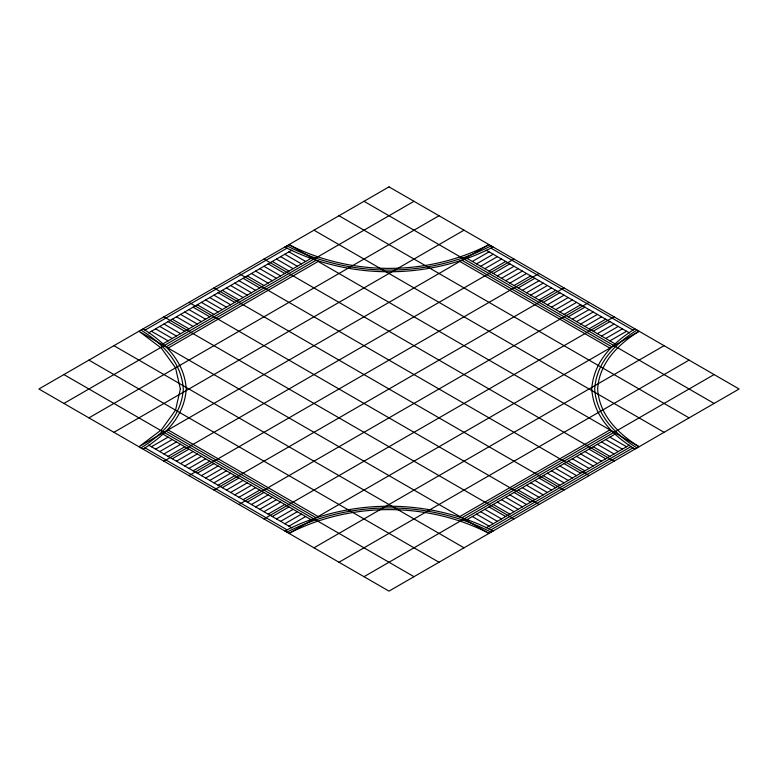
<?xml version="1.0" encoding="UTF-8"?>
<svg xmlns="http://www.w3.org/2000/svg" width="778" height="778" viewBox="0 0 778 778"><rect width="100%" height="100%" fill="white"/><g stroke="black" fill="none" stroke-linecap="round" stroke-linejoin="round"><path stroke-width="1.17" d="M141.013 447.953C162.563 434.348 181.537 415.831 183.307 389C181.537 362.169 162.563 343.652 141.013 330.047M143.094 449.159C165.237 435.077 184.318 416.6 186.253 389C184.318 361.4 165.237 342.923 143.094 328.841M634.906 328.841C612.763 342.923 593.682 361.4 591.747 389C593.682 416.6 612.763 435.077 634.906 449.159M636.988 330.047C615.437 343.652 596.463 362.169 594.693 389C596.463 415.831 615.437 434.348 636.988 447.953M144.903 330.203L287.16 248.075M148.53 332.926L291.876 250.166M163.001 343.818L310.743 258.52M63.903 403.442L414.003 201.308M166.589 346.56L315.498 260.591M167.805 348.262L318.445 261.291M88.916 417.874L439.016 215.749M113.919 432.315L464.019 230.181M151.428 446.747L168.106 437.129M472.353 261.466L489.031 251.839M155.6 449.159L172.269 439.531M476.525 263.868L493.194 254.25M159.772 451.561L176.441 441.943M480.697 266.28L497.366 256.652M163.934 453.973L180.603 444.345M484.859 268.682L501.528 259.064M168.106 456.375L184.775 446.747M489.031 271.094L505.7 261.466M163.934 461.189L514.034 259.064M172.269 458.787L188.947 449.159M493.194 273.496L509.872 263.868M176.441 461.189L193.109 451.561M497.366 275.908L514.034 266.28M180.603 463.591L197.281 453.973M501.528 278.31L518.206 268.682M184.775 466.003L201.444 456.375M505.7 280.712L522.369 271.094M188.947 468.405L205.616 458.787M509.872 283.124L526.541 273.496M193.109 470.816L209.778 461.189M514.034 285.526L530.703 275.908M188.947 475.63L539.047 273.496M197.281 473.219L213.95 463.591M518.206 287.938L534.875 278.31M201.444 475.63L218.122 466.003M522.369 290.34L539.047 280.712M205.616 478.032L222.284 468.405M526.541 292.752L543.209 283.124M209.778 480.434L226.456 470.816M530.703 295.154L547.381 285.526M213.95 482.846L230.619 473.219M534.875 297.566L551.544 287.938M218.122 485.248L234.791 475.63M539.047 299.968L555.716 290.34M213.95 490.062L564.05 287.938M222.284 487.66L238.953 478.032M543.209 302.37L559.878 292.752M226.456 490.062L243.125 480.434M547.381 304.781L564.05 295.154M230.619 492.474L247.297 482.846M551.544 307.184L568.222 297.566M234.791 494.876L251.459 485.248M555.716 309.595L572.384 299.968M238.953 497.288L255.631 487.66M559.878 311.997L576.556 302.37M243.125 499.69L259.794 490.062M564.05 314.409L580.719 304.781M238.953 504.504L589.053 302.37M247.297 502.092L263.966 492.474M568.222 316.811L584.891 307.184M251.459 504.504L268.128 494.876M572.384 319.213L589.053 309.595M255.631 506.906L272.3 497.288M576.556 321.625L593.225 311.997M259.794 509.318L276.472 499.69M580.719 324.027L597.397 314.409M263.966 511.72L280.634 502.092M584.891 326.439L601.559 316.811M268.128 514.132L284.806 504.504M589.053 328.841L605.731 319.213M263.966 518.936L614.066 316.811M272.3 516.534L288.969 506.906M593.225 331.253L609.894 321.625M276.472 518.936L293.141 509.318M597.397 333.655L614.066 324.027M280.634 521.348L297.303 511.72M601.559 336.057L618.228 326.439M284.806 523.75L301.475 514.132M605.731 338.469L622.4 328.841M288.969 526.161L305.647 516.534M609.894 340.871L626.572 331.253M313.981 547.819L664.081 345.685M338.984 562.251L689.084 360.126M459.555 516.709L610.195 429.738M462.502 517.409L611.411 431.44M363.997 576.692L714.097 374.558M467.257 519.48L614.999 434.182M486.124 527.834L629.47 445.074M488.477 528.884L631.289 446.436M490.84 529.925L633.097 447.797M491.113 245.829C428.338 278.154 349.662 278.154 286.887 245.829M493.194 247.025C429.135 280.022 348.865 280.022 284.806 247.025M284.806 530.975C348.865 497.978 429.135 497.978 493.194 530.975M286.887 532.171C349.662 499.846 428.338 499.846 491.113 532.171M490.84 248.075L633.097 330.203M486.124 250.166L629.47 332.926M467.257 258.52L614.999 343.818M363.997 201.308L714.097 403.442M462.502 260.591L611.411 346.56M459.555 261.291L610.195 348.262M338.984 215.749L689.084 417.874M313.981 230.181L664.081 432.315M288.969 251.839L305.647 261.466M609.894 437.129L626.572 446.747M284.806 254.25L301.475 263.868M605.731 439.531L622.4 449.159M280.634 256.652L297.303 266.28M601.559 441.943L618.228 451.561M276.472 259.064L293.141 268.682M597.397 444.345L614.066 453.973M272.3 261.466L288.969 271.094M593.225 446.747L609.894 456.375M263.966 259.064L614.066 461.189M268.128 263.868L284.806 273.496M589.053 449.159L605.731 458.787M263.966 266.28L280.634 275.908M584.891 451.561L601.559 461.189M259.794 268.682L276.472 278.31M580.719 453.973L597.397 463.591M255.631 271.094L272.3 280.712M576.556 456.375L593.225 466.003M251.459 273.496L268.128 283.124M572.384 458.787L589.053 468.405M247.297 275.908L263.966 285.526M568.222 461.189L584.891 470.816M238.953 273.496L589.053 475.63M243.125 278.31L259.794 287.938M564.05 463.591L580.719 473.219M238.953 280.712L255.631 290.34M559.878 466.003L576.556 475.63M234.791 283.124L251.459 292.752M555.716 468.405L572.384 478.032M230.619 285.526L247.297 295.154M551.544 470.816L568.222 480.434M226.456 287.938L243.125 297.566M547.381 473.219L564.05 482.846M222.284 290.34L238.953 299.968M543.209 475.63L559.878 485.248M213.95 287.938L564.05 490.062M218.122 292.752L234.791 302.37M539.047 478.032L555.716 487.66M213.95 295.154L230.619 304.781M534.875 480.434L551.544 490.062M209.778 297.566L226.456 307.184M530.703 482.846L547.381 492.474M205.616 299.968L222.284 309.595M526.541 485.248L543.209 494.876M201.444 302.37L218.122 311.997M522.369 487.66L539.047 497.288M197.281 304.781L213.95 314.409M518.206 490.062L534.875 499.69M188.947 302.37L539.047 504.504M193.109 307.184L209.778 316.811M514.034 492.474L530.703 502.092M188.947 309.595L205.616 319.213M509.872 494.876L526.541 504.504M184.775 311.997L201.444 321.625M505.7 497.288L522.369 506.906M180.603 314.409L197.281 324.027M501.528 499.69L518.206 509.318M176.441 316.811L193.109 326.439M497.366 502.092L514.034 511.72M172.269 319.213L188.947 328.841M493.194 504.504L509.872 514.132M163.934 316.811L514.034 518.936M168.106 321.625L184.775 331.253M489.031 506.906L505.7 516.534M163.934 324.027L180.603 333.655M484.859 509.318L501.528 518.936M159.772 326.439L176.441 336.057M480.697 511.72L497.366 521.348M155.6 328.841L172.269 338.469M476.525 514.132L493.194 523.75M151.428 331.253L168.106 340.871M472.353 516.534L489.031 526.161M113.919 345.685L464.019 547.819M88.916 360.126L439.016 562.251M167.805 429.738L318.445 516.709M166.589 431.44L315.498 517.409M63.903 374.558L414.003 576.692M163.001 434.182L310.743 519.48M148.53 445.074L291.876 527.834M144.903 447.797L287.16 529.925M180.36 389L175.546 410.142L161.406 429.835L138.931 446.747L489.031 244.623C427.53 276.297 350.47 276.297 288.969 244.623L639.069 446.747C618.111 433.628 599.245 415.053 597.64 389C599.245 362.947 618.111 344.372 639.069 331.253L288.969 533.377C350.47 501.703 427.53 501.703 489.031 533.377L138.931 331.253L161.406 348.165L175.546 367.858L180.36 389M389 186.876L38.9 389L389 591.124L739.1 389L389 186.876"/></g></svg>
